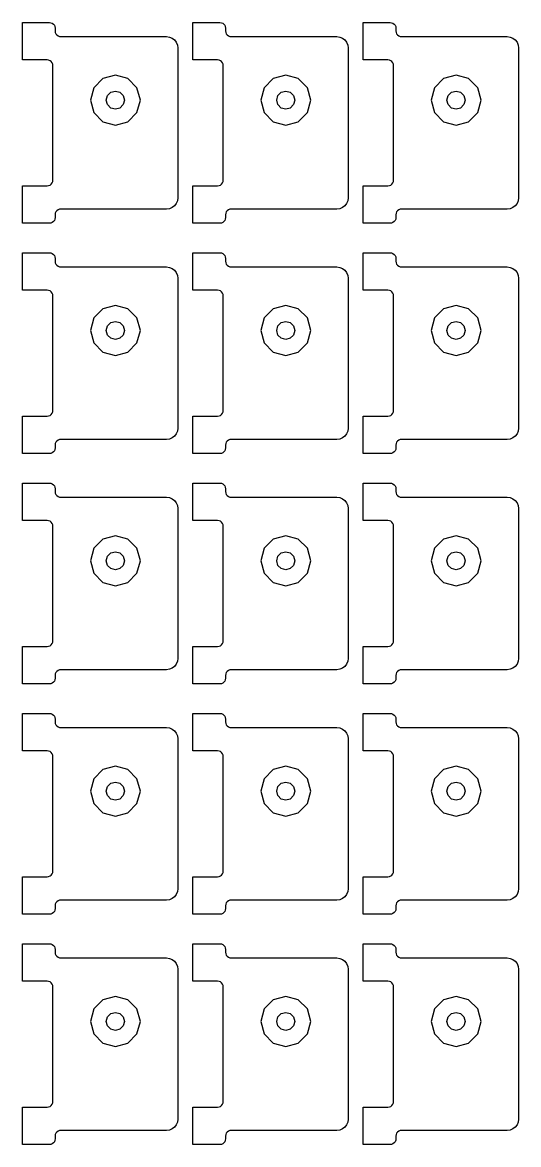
# Model space of a CAD drawing. Extents: x 11 to 212, y 11 to 212.
# Drawn here: x 95.24 to 100.38, y 73.14 to 84.78 of the extents above; entities that cross this region are included whole.
import ezdxf

# ---------------------------------------------------------------- set-up
doc = ezdxf.new("R2010")
doc.units = 0
doc.layers.add('G', color=7, linetype='continuous')

msp = doc.modelspace()

# ---------------------------------------------------------------- linework, layer by layer
at = {"layer": 'G'}
for points in [[(95.494, 83.082), (95.509, 83.084), (95.524, 83.09), (95.536, 83.1), (95.545, 83.112), (95.551, 83.126), (95.553, 83.141), (95.553, 84.329), (95.551, 84.345), (95.545, 84.359), (95.536, 84.371), (95.524, 84.38), (95.509, 84.386), (95.494, 84.388), (95.238, 84.388), (95.238, 84.776), (95.518, 84.776), (95.533, 84.774), (95.547, 84.769), (95.559, 84.759), (95.569, 84.747), (95.574, 84.733), (95.576, 84.718), (95.576, 84.688), (95.578, 84.673), (95.584, 84.659), (95.594, 84.647), (95.606, 84.637), (95.62, 84.631), (95.635, 84.629), (96.729, 84.629), (96.76, 84.625), (96.788, 84.614), (96.813, 84.595), (96.831, 84.571), (96.843, 84.542), (96.847, 84.512), (96.847, 82.959), (96.843, 82.928), (96.831, 82.9), (96.813, 82.876), (96.788, 82.857), (96.76, 82.845), (96.729, 82.841), (95.635, 82.841), (95.62, 82.839), (95.606, 82.833), (95.594, 82.824), (95.584, 82.812), (95.578, 82.798), (95.576, 82.782), (95.576, 82.753), (95.574, 82.738), (95.569, 82.724), (95.559, 82.711), (95.547, 82.702), (95.533, 82.696), (95.518, 82.694), (95.238, 82.694), (95.238, 83.082)], [(97.259, 83.082), (97.274, 83.084), (97.288, 83.09), (97.3, 83.1), (97.31, 83.112), (97.316, 83.126), (97.318, 83.141), (97.318, 84.329), (97.316, 84.345), (97.31, 84.359), (97.3, 84.371), (97.288, 84.38), (97.274, 84.386), (97.259, 84.388), (97.002, 84.388), (97.002, 84.776), (97.282, 84.776), (97.298, 84.774), (97.312, 84.769), (97.324, 84.759), (97.333, 84.747), (97.339, 84.733), (97.341, 84.718), (97.341, 84.688), (97.343, 84.673), (97.349, 84.659), (97.358, 84.647), (97.371, 84.637), (97.385, 84.631), (97.4, 84.629), (98.494, 84.629), (98.525, 84.625), (98.553, 84.614), (98.577, 84.595), (98.596, 84.571), (98.608, 84.542), (98.612, 84.512), (98.612, 82.959), (98.608, 82.928), (98.596, 82.9), (98.577, 82.876), (98.553, 82.857), (98.525, 82.845), (98.494, 82.841), (97.4, 82.841), (97.385, 82.839), (97.371, 82.833), (97.358, 82.824), (97.349, 82.812), (97.343, 82.798), (97.341, 82.782), (97.341, 82.753), (97.339, 82.738), (97.333, 82.724), (97.324, 82.711), (97.312, 82.702), (97.298, 82.696), (97.282, 82.694), (97.002, 82.694), (97.002, 83.082)], [(99.024, 83.082), (99.039, 83.084), (99.053, 83.09), (99.065, 83.1), (99.074, 83.112), (99.08, 83.126), (99.082, 83.141), (99.082, 84.329), (99.08, 84.345), (99.074, 84.359), (99.065, 84.371), (99.053, 84.38), (99.039, 84.386), (99.024, 84.388), (98.767, 84.388), (98.767, 84.776), (99.047, 84.776), (99.062, 84.774), (99.076, 84.769), (99.089, 84.759), (99.098, 84.747), (99.104, 84.733), (99.106, 84.718), (99.106, 84.688), (99.108, 84.673), (99.114, 84.659), (99.123, 84.647), (99.135, 84.637), (99.149, 84.631), (99.165, 84.629), (100.259, 84.629), (100.289, 84.625), (100.318, 84.614), (100.342, 84.595), (100.361, 84.571), (100.372, 84.542), (100.376, 84.512), (100.376, 82.959), (100.372, 82.928), (100.361, 82.9), (100.342, 82.876), (100.318, 82.857), (100.289, 82.845), (100.259, 82.841), (99.165, 82.841), (99.149, 82.839), (99.135, 82.833), (99.123, 82.824), (99.114, 82.812), (99.108, 82.798), (99.106, 82.782), (99.106, 82.753), (99.104, 82.738), (99.098, 82.724), (99.089, 82.711), (99.076, 82.702), (99.062, 82.696), (99.047, 82.694), (98.767, 82.694), (98.767, 83.082)], [(96.424, 83.841), (96.459, 83.971), (96.424, 84.1), (96.329, 84.195), (96.2, 84.229), (96.071, 84.195), (95.976, 84.1), (95.941, 83.971), (95.976, 83.841), (96.071, 83.746), (96.2, 83.712), (96.329, 83.746)], [(98.189, 83.841), (98.224, 83.971), (98.189, 84.1), (98.094, 84.195), (97.965, 84.229), (97.835, 84.195), (97.741, 84.1), (97.706, 83.971), (97.741, 83.841), (97.835, 83.746), (97.965, 83.712), (98.094, 83.746)], [(99.954, 83.841), (99.988, 83.971), (99.954, 84.1), (99.859, 84.195), (99.729, 84.229), (99.6, 84.195), (99.505, 84.1), (99.471, 83.971), (99.505, 83.841), (99.6, 83.746), (99.729, 83.712), (99.859, 83.746)], [(96.294, 83.971), (96.282, 83.924), (96.247, 83.889), (96.2, 83.876), (96.153, 83.889), (96.118, 83.924), (96.106, 83.971), (96.118, 84.018), (96.153, 84.052), (96.2, 84.065), (96.247, 84.052), (96.282, 84.018)], [(98.059, 83.971), (98.046, 83.924), (98.012, 83.889), (97.965, 83.876), (97.918, 83.889), (97.883, 83.924), (97.871, 83.971), (97.883, 84.018), (97.918, 84.052), (97.965, 84.065), (98.012, 84.052), (98.046, 84.018)], [(99.824, 83.971), (99.811, 83.924), (99.776, 83.889), (99.729, 83.876), (99.682, 83.889), (99.648, 83.924), (99.635, 83.971), (99.648, 84.018), (99.682, 84.052), (99.729, 84.065), (99.776, 84.052), (99.811, 84.018)], [(95.494, 80.694), (95.509, 80.696), (95.524, 80.702), (95.536, 80.711), (95.545, 80.724), (95.551, 80.738), (95.553, 80.753), (95.553, 81.941), (95.551, 81.956), (95.545, 81.971), (95.536, 81.983), (95.524, 81.992), (95.509, 81.998), (95.494, 82), (95.238, 82), (95.238, 82.388), (95.518, 82.388), (95.533, 82.386), (95.547, 82.38), (95.559, 82.371), (95.569, 82.359), (95.574, 82.345), (95.576, 82.329), (95.576, 82.3), (95.578, 82.285), (95.584, 82.271), (95.594, 82.258), (95.606, 82.249), (95.62, 82.243), (95.635, 82.241), (96.729, 82.241), (96.76, 82.237), (96.788, 82.225), (96.813, 82.207), (96.831, 82.182), (96.843, 82.154), (96.847, 82.124), (96.847, 80.571), (96.843, 80.54), (96.831, 80.512), (96.813, 80.487), (96.788, 80.469), (96.76, 80.457), (96.729, 80.453), (95.635, 80.453), (95.62, 80.451), (95.606, 80.445), (95.594, 80.436), (95.584, 80.424), (95.578, 80.409), (95.576, 80.394), (95.576, 80.365), (95.574, 80.349), (95.569, 80.335), (95.559, 80.323), (95.547, 80.314), (95.533, 80.308), (95.518, 80.306), (95.238, 80.306), (95.238, 80.694)], [(97.259, 80.694), (97.274, 80.696), (97.288, 80.702), (97.3, 80.711), (97.31, 80.724), (97.316, 80.738), (97.318, 80.753), (97.318, 81.941), (97.316, 81.956), (97.31, 81.971), (97.3, 81.983), (97.288, 81.992), (97.274, 81.998), (97.259, 82), (97.002, 82), (97.002, 82.388), (97.282, 82.388), (97.298, 82.386), (97.312, 82.38), (97.324, 82.371), (97.333, 82.359), (97.339, 82.345), (97.341, 82.329), (97.341, 82.3), (97.343, 82.285), (97.349, 82.271), (97.358, 82.258), (97.371, 82.249), (97.385, 82.243), (97.4, 82.241), (98.494, 82.241), (98.525, 82.237), (98.553, 82.225), (98.577, 82.207), (98.596, 82.182), (98.608, 82.154), (98.612, 82.124), (98.612, 80.571), (98.608, 80.54), (98.596, 80.512), (98.577, 80.487), (98.553, 80.469), (98.525, 80.457), (98.494, 80.453), (97.4, 80.453), (97.385, 80.451), (97.371, 80.445), (97.358, 80.436), (97.349, 80.424), (97.343, 80.409), (97.341, 80.394), (97.341, 80.365), (97.339, 80.349), (97.333, 80.335), (97.324, 80.323), (97.312, 80.314), (97.298, 80.308), (97.282, 80.306), (97.002, 80.306), (97.002, 80.694)], [(99.024, 80.694), (99.039, 80.696), (99.053, 80.702), (99.065, 80.711), (99.074, 80.724), (99.08, 80.738), (99.082, 80.753), (99.082, 81.941), (99.08, 81.956), (99.074, 81.971), (99.065, 81.983), (99.053, 81.992), (99.039, 81.998), (99.024, 82), (98.767, 82), (98.767, 82.388), (99.047, 82.388), (99.062, 82.386), (99.076, 82.38), (99.089, 82.371), (99.098, 82.359), (99.104, 82.345), (99.106, 82.329), (99.106, 82.3), (99.108, 82.285), (99.114, 82.271), (99.123, 82.258), (99.135, 82.249), (99.149, 82.243), (99.165, 82.241), (100.259, 82.241), (100.289, 82.237), (100.318, 82.225), (100.342, 82.207), (100.361, 82.182), (100.372, 82.154), (100.376, 82.124), (100.376, 80.571), (100.372, 80.54), (100.361, 80.512), (100.342, 80.487), (100.318, 80.469), (100.289, 80.457), (100.259, 80.453), (99.165, 80.453), (99.149, 80.451), (99.135, 80.445), (99.123, 80.436), (99.114, 80.424), (99.108, 80.409), (99.106, 80.394), (99.106, 80.365), (99.104, 80.349), (99.098, 80.335), (99.089, 80.323), (99.076, 80.314), (99.062, 80.308), (99.047, 80.306), (98.767, 80.306), (98.767, 80.694)], [(96.424, 81.453), (96.459, 81.582), (96.424, 81.712), (96.329, 81.807), (96.2, 81.841), (96.071, 81.807), (95.976, 81.712), (95.941, 81.582), (95.976, 81.453), (96.071, 81.358), (96.2, 81.324), (96.329, 81.358)], [(98.189, 81.453), (98.224, 81.582), (98.189, 81.712), (98.094, 81.807), (97.965, 81.841), (97.835, 81.807), (97.741, 81.712), (97.706, 81.582), (97.741, 81.453), (97.835, 81.358), (97.965, 81.324), (98.094, 81.358)], [(99.954, 81.453), (99.988, 81.582), (99.954, 81.712), (99.859, 81.807), (99.729, 81.841), (99.6, 81.807), (99.505, 81.712), (99.471, 81.582), (99.505, 81.453), (99.6, 81.358), (99.729, 81.324), (99.859, 81.358)], [(96.294, 81.582), (96.282, 81.535), (96.247, 81.501), (96.2, 81.488), (96.153, 81.501), (96.118, 81.535), (96.106, 81.582), (96.118, 81.629), (96.153, 81.664), (96.2, 81.676), (96.247, 81.664), (96.282, 81.629)], [(98.059, 81.582), (98.046, 81.535), (98.012, 81.501), (97.965, 81.488), (97.918, 81.501), (97.883, 81.535), (97.871, 81.582), (97.883, 81.629), (97.918, 81.664), (97.965, 81.676), (98.012, 81.664), (98.046, 81.629)], [(99.824, 81.582), (99.811, 81.535), (99.776, 81.501), (99.729, 81.488), (99.682, 81.501), (99.648, 81.535), (99.635, 81.582), (99.648, 81.629), (99.682, 81.664), (99.729, 81.676), (99.776, 81.664), (99.811, 81.629)], [(95.494, 78.306), (95.509, 78.308), (95.524, 78.314), (95.536, 78.323), (95.545, 78.335), (95.551, 78.349), (95.553, 78.365), (95.553, 79.553), (95.551, 79.568), (95.545, 79.582), (95.536, 79.595), (95.524, 79.604), (95.509, 79.61), (95.494, 79.612), (95.238, 79.612), (95.238, 80), (95.518, 80), (95.533, 79.998), (95.547, 79.992), (95.559, 79.983), (95.569, 79.971), (95.574, 79.956), (95.576, 79.941), (95.576, 79.912), (95.578, 79.897), (95.584, 79.882), (95.594, 79.87), (95.606, 79.861), (95.62, 79.855), (95.635, 79.853), (96.729, 79.853), (96.76, 79.849), (96.788, 79.837), (96.813, 79.818), (96.831, 79.794), (96.843, 79.766), (96.847, 79.735), (96.847, 78.182), (96.843, 78.152), (96.831, 78.124), (96.813, 78.099), (96.788, 78.08), (96.76, 78.069), (96.729, 78.065), (95.635, 78.065), (95.62, 78.063), (95.606, 78.057), (95.594, 78.047), (95.584, 78.035), (95.578, 78.021), (95.576, 78.006), (95.576, 77.976), (95.574, 77.961), (95.569, 77.947), (95.559, 77.935), (95.547, 77.926), (95.533, 77.92), (95.518, 77.918), (95.238, 77.918), (95.238, 78.306)], [(97.259, 78.306), (97.274, 78.308), (97.288, 78.314), (97.3, 78.323), (97.31, 78.335), (97.316, 78.349), (97.318, 78.365), (97.318, 79.553), (97.316, 79.568), (97.31, 79.582), (97.3, 79.595), (97.288, 79.604), (97.274, 79.61), (97.259, 79.612), (97.002, 79.612), (97.002, 80), (97.282, 80), (97.298, 79.998), (97.312, 79.992), (97.324, 79.983), (97.333, 79.971), (97.339, 79.956), (97.341, 79.941), (97.341, 79.912), (97.343, 79.897), (97.349, 79.882), (97.358, 79.87), (97.371, 79.861), (97.385, 79.855), (97.4, 79.853), (98.494, 79.853), (98.525, 79.849), (98.553, 79.837), (98.577, 79.818), (98.596, 79.794), (98.608, 79.766), (98.612, 79.735), (98.612, 78.182), (98.608, 78.152), (98.596, 78.124), (98.577, 78.099), (98.553, 78.08), (98.525, 78.069), (98.494, 78.065), (97.4, 78.065), (97.385, 78.063), (97.371, 78.057), (97.358, 78.047), (97.349, 78.035), (97.343, 78.021), (97.341, 78.006), (97.341, 77.976), (97.339, 77.961), (97.333, 77.947), (97.324, 77.935), (97.312, 77.926), (97.298, 77.92), (97.282, 77.918), (97.002, 77.918), (97.002, 78.306)], [(99.024, 78.306), (99.039, 78.308), (99.053, 78.314), (99.065, 78.323), (99.074, 78.335), (99.08, 78.349), (99.082, 78.365), (99.082, 79.553), (99.08, 79.568), (99.074, 79.582), (99.065, 79.595), (99.053, 79.604), (99.039, 79.61), (99.024, 79.612), (98.767, 79.612), (98.767, 80), (99.047, 80), (99.062, 79.998), (99.076, 79.992), (99.089, 79.983), (99.098, 79.971), (99.104, 79.956), (99.106, 79.941), (99.106, 79.912), (99.108, 79.897), (99.114, 79.882), (99.123, 79.87), (99.135, 79.861), (99.149, 79.855), (99.165, 79.853), (100.259, 79.853), (100.289, 79.849), (100.318, 79.837), (100.342, 79.818), (100.361, 79.794), (100.372, 79.766), (100.376, 79.735), (100.376, 78.182), (100.372, 78.152), (100.361, 78.124), (100.342, 78.099), (100.318, 78.08), (100.289, 78.069), (100.259, 78.065), (99.165, 78.065), (99.149, 78.063), (99.135, 78.057), (99.123, 78.047), (99.114, 78.035), (99.108, 78.021), (99.106, 78.006), (99.106, 77.976), (99.104, 77.961), (99.098, 77.947), (99.089, 77.935), (99.076, 77.926), (99.062, 77.92), (99.047, 77.918), (98.767, 77.918), (98.767, 78.306)], [(96.424, 79.065), (96.459, 79.194), (96.424, 79.324), (96.329, 79.418), (96.2, 79.453), (96.071, 79.418), (95.976, 79.324), (95.941, 79.194), (95.976, 79.065), (96.071, 78.97), (96.2, 78.935), (96.329, 78.97)], [(98.189, 79.065), (98.224, 79.194), (98.189, 79.324), (98.094, 79.418), (97.965, 79.453), (97.835, 79.418), (97.741, 79.324), (97.706, 79.194), (97.741, 79.065), (97.835, 78.97), (97.965, 78.935), (98.094, 78.97)], [(99.954, 79.065), (99.988, 79.194), (99.954, 79.324), (99.859, 79.418), (99.729, 79.453), (99.6, 79.418), (99.505, 79.324), (99.471, 79.194), (99.505, 79.065), (99.6, 78.97), (99.729, 78.935), (99.859, 78.97)], [(96.294, 79.194), (96.282, 79.147), (96.247, 79.113), (96.2, 79.1), (96.153, 79.113), (96.118, 79.147), (96.106, 79.194), (96.118, 79.241), (96.153, 79.276), (96.2, 79.288), (96.247, 79.276), (96.282, 79.241)], [(98.059, 79.194), (98.046, 79.147), (98.012, 79.113), (97.965, 79.1), (97.918, 79.113), (97.883, 79.147), (97.871, 79.194), (97.883, 79.241), (97.918, 79.276), (97.965, 79.288), (98.012, 79.276), (98.046, 79.241)], [(99.824, 79.194), (99.811, 79.147), (99.776, 79.113), (99.729, 79.1), (99.682, 79.113), (99.648, 79.147), (99.635, 79.194), (99.648, 79.241), (99.682, 79.276), (99.729, 79.288), (99.776, 79.276), (99.811, 79.241)], [(95.494, 75.918), (95.509, 75.92), (95.524, 75.926), (95.536, 75.935), (95.545, 75.947), (95.551, 75.961), (95.553, 75.976), (95.553, 77.165), (95.551, 77.18), (95.545, 77.194), (95.536, 77.206), (95.524, 77.216), (95.509, 77.222), (95.494, 77.224), (95.238, 77.224), (95.238, 77.612), (95.518, 77.612), (95.533, 77.61), (95.547, 77.604), (95.559, 77.595), (95.569, 77.582), (95.574, 77.568), (95.576, 77.553), (95.576, 77.524), (95.578, 77.508), (95.584, 77.494), (95.594, 77.482), (95.606, 77.473), (95.62, 77.467), (95.635, 77.465), (96.729, 77.465), (96.76, 77.461), (96.788, 77.449), (96.813, 77.43), (96.831, 77.406), (96.843, 77.378), (96.847, 77.347), (96.847, 75.794), (96.843, 75.764), (96.831, 75.735), (96.813, 75.711), (96.788, 75.692), (96.76, 75.68), (96.729, 75.676), (95.635, 75.676), (95.62, 75.674), (95.606, 75.669), (95.594, 75.659), (95.584, 75.647), (95.578, 75.633), (95.576, 75.618), (95.576, 75.588), (95.574, 75.573), (95.569, 75.559), (95.559, 75.547), (95.547, 75.537), (95.533, 75.531), (95.518, 75.529), (95.238, 75.529), (95.238, 75.918)], [(97.259, 75.918), (97.274, 75.92), (97.288, 75.926), (97.3, 75.935), (97.31, 75.947), (97.316, 75.961), (97.318, 75.976), (97.318, 77.165), (97.316, 77.18), (97.31, 77.194), (97.3, 77.206), (97.288, 77.216), (97.274, 77.222), (97.259, 77.224), (97.002, 77.224), (97.002, 77.612), (97.282, 77.612), (97.298, 77.61), (97.312, 77.604), (97.324, 77.595), (97.333, 77.582), (97.339, 77.568), (97.341, 77.553), (97.341, 77.524), (97.343, 77.508), (97.349, 77.494), (97.358, 77.482), (97.371, 77.473), (97.385, 77.467), (97.4, 77.465), (98.494, 77.465), (98.525, 77.461), (98.553, 77.449), (98.577, 77.43), (98.596, 77.406), (98.608, 77.378), (98.612, 77.347), (98.612, 75.794), (98.608, 75.764), (98.596, 75.735), (98.577, 75.711), (98.553, 75.692), (98.525, 75.68), (98.494, 75.676), (97.4, 75.676), (97.385, 75.674), (97.371, 75.669), (97.358, 75.659), (97.349, 75.647), (97.343, 75.633), (97.341, 75.618), (97.341, 75.588), (97.339, 75.573), (97.333, 75.559), (97.324, 75.547), (97.312, 75.537), (97.298, 75.531), (97.282, 75.529), (97.002, 75.529), (97.002, 75.918)], [(99.024, 75.918), (99.039, 75.92), (99.053, 75.926), (99.065, 75.935), (99.074, 75.947), (99.08, 75.961), (99.082, 75.976), (99.082, 77.165), (99.08, 77.18), (99.074, 77.194), (99.065, 77.206), (99.053, 77.216), (99.039, 77.222), (99.024, 77.224), (98.767, 77.224), (98.767, 77.612), (99.047, 77.612), (99.062, 77.61), (99.076, 77.604), (99.089, 77.595), (99.098, 77.582), (99.104, 77.568), (99.106, 77.553), (99.106, 77.524), (99.108, 77.508), (99.114, 77.494), (99.123, 77.482), (99.135, 77.473), (99.149, 77.467), (99.165, 77.465), (100.259, 77.465), (100.289, 77.461), (100.318, 77.449), (100.342, 77.43), (100.361, 77.406), (100.372, 77.378), (100.376, 77.347), (100.376, 75.794), (100.372, 75.764), (100.361, 75.735), (100.342, 75.711), (100.318, 75.692), (100.289, 75.68), (100.259, 75.676), (99.165, 75.676), (99.149, 75.674), (99.135, 75.669), (99.123, 75.659), (99.114, 75.647), (99.108, 75.633), (99.106, 75.618), (99.106, 75.588), (99.104, 75.573), (99.098, 75.559), (99.089, 75.547), (99.076, 75.537), (99.062, 75.531), (99.047, 75.529), (98.767, 75.529), (98.767, 75.918)], [(96.424, 76.676), (96.459, 76.806), (96.424, 76.935), (96.329, 77.03), (96.2, 77.065), (96.071, 77.03), (95.976, 76.935), (95.941, 76.806), (95.976, 76.676), (96.071, 76.582), (96.2, 76.547), (96.329, 76.582)], [(98.189, 76.676), (98.224, 76.806), (98.189, 76.935), (98.094, 77.03), (97.965, 77.065), (97.835, 77.03), (97.741, 76.935), (97.706, 76.806), (97.741, 76.676), (97.835, 76.582), (97.965, 76.547), (98.094, 76.582)], [(99.954, 76.676), (99.988, 76.806), (99.954, 76.935), (99.859, 77.03), (99.729, 77.065), (99.6, 77.03), (99.505, 76.935), (99.471, 76.806), (99.505, 76.676), (99.6, 76.582), (99.729, 76.547), (99.859, 76.582)], [(96.294, 76.806), (96.282, 76.759), (96.247, 76.724), (96.2, 76.712), (96.153, 76.724), (96.118, 76.759), (96.106, 76.806), (96.118, 76.853), (96.153, 76.887), (96.2, 76.9), (96.247, 76.887), (96.282, 76.853)], [(98.059, 76.806), (98.046, 76.759), (98.012, 76.724), (97.965, 76.712), (97.918, 76.724), (97.883, 76.759), (97.871, 76.806), (97.883, 76.853), (97.918, 76.887), (97.965, 76.9), (98.012, 76.887), (98.046, 76.853)], [(99.824, 76.806), (99.811, 76.759), (99.776, 76.724), (99.729, 76.712), (99.682, 76.724), (99.648, 76.759), (99.635, 76.806), (99.648, 76.853), (99.682, 76.887), (99.729, 76.9), (99.776, 76.887), (99.811, 76.853)], [(95.494, 73.529), (95.509, 73.531), (95.524, 73.537), (95.536, 73.547), (95.545, 73.559), (95.551, 73.573), (95.553, 73.588), (95.553, 74.776), (95.551, 74.792), (95.545, 74.806), (95.536, 74.818), (95.524, 74.827), (95.509, 74.833), (95.494, 74.835), (95.238, 74.835), (95.238, 75.224), (95.518, 75.224), (95.533, 75.222), (95.547, 75.216), (95.559, 75.206), (95.569, 75.194), (95.574, 75.18), (95.576, 75.165), (95.576, 75.135), (95.578, 75.12), (95.584, 75.106), (95.594, 75.094), (95.606, 75.084), (95.62, 75.078), (95.635, 75.076), (96.729, 75.076), (96.76, 75.072), (96.788, 75.061), (96.813, 75.042), (96.831, 75.018), (96.843, 74.989), (96.847, 74.959), (96.847, 73.406), (96.843, 73.375), (96.831, 73.347), (96.813, 73.323), (96.788, 73.304), (96.76, 73.292), (96.729, 73.288), (95.635, 73.288), (95.62, 73.286), (95.606, 73.28), (95.594, 73.271), (95.584, 73.259), (95.578, 73.245), (95.576, 73.229), (95.576, 73.2), (95.574, 73.185), (95.569, 73.171), (95.559, 73.158), (95.547, 73.149), (95.533, 73.143), (95.518, 73.141), (95.238, 73.141), (95.238, 73.529)], [(97.259, 73.529), (97.274, 73.531), (97.288, 73.537), (97.3, 73.547), (97.31, 73.559), (97.316, 73.573), (97.318, 73.588), (97.318, 74.776), (97.316, 74.792), (97.31, 74.806), (97.3, 74.818), (97.288, 74.827), (97.274, 74.833), (97.259, 74.835), (97.002, 74.835), (97.002, 75.224), (97.282, 75.224), (97.298, 75.222), (97.312, 75.216), (97.324, 75.206), (97.333, 75.194), (97.339, 75.18), (97.341, 75.165), (97.341, 75.135), (97.343, 75.12), (97.349, 75.106), (97.358, 75.094), (97.371, 75.084), (97.385, 75.078), (97.4, 75.076), (98.494, 75.076), (98.525, 75.072), (98.553, 75.061), (98.577, 75.042), (98.596, 75.018), (98.608, 74.989), (98.612, 74.959), (98.612, 73.406), (98.608, 73.375), (98.596, 73.347), (98.577, 73.323), (98.553, 73.304), (98.525, 73.292), (98.494, 73.288), (97.4, 73.288), (97.385, 73.286), (97.371, 73.28), (97.358, 73.271), (97.349, 73.259), (97.343, 73.245), (97.341, 73.229), (97.341, 73.2), (97.339, 73.185), (97.333, 73.171), (97.324, 73.158), (97.312, 73.149), (97.298, 73.143), (97.282, 73.141), (97.002, 73.141), (97.002, 73.529)], [(99.024, 73.529), (99.039, 73.531), (99.053, 73.537), (99.065, 73.547), (99.074, 73.559), (99.08, 73.573), (99.082, 73.588), (99.082, 74.776), (99.08, 74.792), (99.074, 74.806), (99.065, 74.818), (99.053, 74.827), (99.039, 74.833), (99.024, 74.835), (98.767, 74.835), (98.767, 75.224), (99.047, 75.224), (99.062, 75.222), (99.076, 75.216), (99.089, 75.206), (99.098, 75.194), (99.104, 75.18), (99.106, 75.165), (99.106, 75.135), (99.108, 75.12), (99.114, 75.106), (99.123, 75.094), (99.135, 75.084), (99.149, 75.078), (99.165, 75.076), (100.259, 75.076), (100.289, 75.072), (100.318, 75.061), (100.342, 75.042), (100.361, 75.018), (100.372, 74.989), (100.376, 74.959), (100.376, 73.406), (100.372, 73.375), (100.361, 73.347), (100.342, 73.323), (100.318, 73.304), (100.289, 73.292), (100.259, 73.288), (99.165, 73.288), (99.149, 73.286), (99.135, 73.28), (99.123, 73.271), (99.114, 73.259), (99.108, 73.245), (99.106, 73.229), (99.106, 73.2), (99.104, 73.185), (99.098, 73.171), (99.089, 73.158), (99.076, 73.149), (99.062, 73.143), (99.047, 73.141), (98.767, 73.141), (98.767, 73.529)], [(96.424, 74.288), (96.459, 74.418), (96.424, 74.547), (96.329, 74.642), (96.2, 74.676), (96.071, 74.642), (95.976, 74.547), (95.941, 74.418), (95.976, 74.288), (96.071, 74.193), (96.2, 74.159), (96.329, 74.193)], [(98.189, 74.288), (98.224, 74.418), (98.189, 74.547), (98.094, 74.642), (97.965, 74.676), (97.835, 74.642), (97.741, 74.547), (97.706, 74.418), (97.741, 74.288), (97.835, 74.193), (97.965, 74.159), (98.094, 74.193)], [(99.954, 74.288), (99.988, 74.418), (99.954, 74.547), (99.859, 74.642), (99.729, 74.676), (99.6, 74.642), (99.505, 74.547), (99.471, 74.418), (99.505, 74.288), (99.6, 74.193), (99.729, 74.159), (99.859, 74.193)], [(96.294, 74.418), (96.282, 74.371), (96.247, 74.336), (96.2, 74.324), (96.153, 74.336), (96.118, 74.371), (96.106, 74.418), (96.118, 74.465), (96.153, 74.499), (96.2, 74.512), (96.247, 74.499), (96.282, 74.465)], [(98.059, 74.418), (98.046, 74.371), (98.012, 74.336), (97.965, 74.324), (97.918, 74.336), (97.883, 74.371), (97.871, 74.418), (97.883, 74.465), (97.918, 74.499), (97.965, 74.512), (98.012, 74.499), (98.046, 74.465)], [(99.824, 74.418), (99.811, 74.371), (99.776, 74.336), (99.729, 74.324), (99.682, 74.336), (99.648, 74.371), (99.635, 74.418), (99.648, 74.465), (99.682, 74.499), (99.729, 74.512), (99.776, 74.499), (99.811, 74.465)]]:
    msp.add_lwpolyline(points, close=True, dxfattribs=at)

doc.saveas('drawing.dxf')
